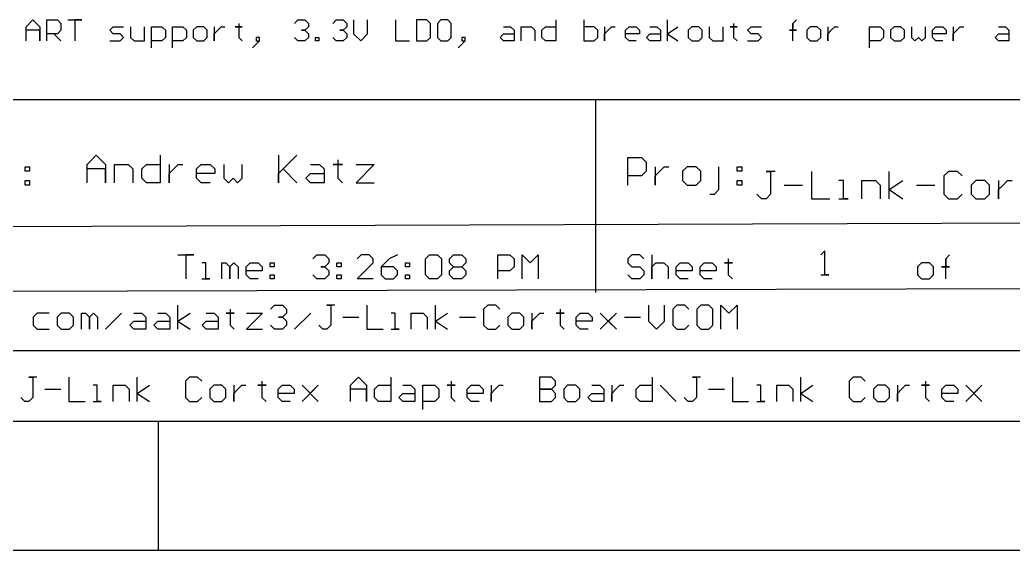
# Model space of a CAD drawing. Header units: millimetres. Extents: x -1.9 to 9.1, y -3.1 to 5.4.
# Drawn here: x 6.116 to 7.66, y -3.06 to -2.237 of the extents above; entities that cross this region are included whole.
import ezdxf

# ---------------------------------------------------------------- set-up
doc = ezdxf.new("R2010")
doc.units = ezdxf.units.MM
doc.header["$MEASUREMENT"] = 0
doc.layers.add('Mechanical11', color=56, linetype='Continuous')

msp = doc.modelspace()

# ---------------------------------------------------------------- linework, layer by layer
at = {"layer": 'Mechanical11'}
for p, q in [((6.1255, -2.2475), (6.1363, -2.2367)), ((6.1363, -2.2367), (6.1472, -2.2475)), ((6.158, -2.2692), (6.158, -2.2367)), ((6.158, -2.2367), (6.1743, -2.2367)), ((6.1743, -2.2367), (6.1797, -2.2421)), ((6.1905, -2.2367), (6.2122, -2.2367)), ((6.2122, -2.2367), (6.2013, -2.2367)), ((6.2013, -2.2367), (6.2013, -2.2692)), ((6.5426, -2.2421), (6.5481, -2.2367)), ((6.5481, -2.2367), (6.5589, -2.2367)), ((6.5589, -2.2367), (6.5643, -2.2421)), ((6.6022, -2.2421), (6.6077, -2.2367)), ((6.6077, -2.2367), (6.6185, -2.2367)), ((6.6185, -2.2367), (6.6239, -2.2421)), ((6.6347, -2.2367), (6.6347, -2.2584)), ((6.6564, -2.2584), (6.6564, -2.2367)), ((6.6998, -2.2367), (6.6998, -2.2692)), ((6.7323, -2.2367), (6.7323, -2.2692)), ((6.7485, -2.2367), (6.7323, -2.2367)), ((6.7539, -2.2421), (6.7485, -2.2367)), ((6.7702, -2.2367), (6.7648, -2.2421)), ((6.781, -2.2367), (6.7702, -2.2367)), ((6.7864, -2.2421), (6.781, -2.2367)), ((6.949, -2.2367), (6.949, -2.2692)), ((6.9923, -2.2367), (6.9923, -2.2692)), ((7.1223, -2.2692), (7.1223, -2.2367)), ((7.3174, -2.2421), (7.3228, -2.2367)), ((6.1255, -2.2692), (6.1255, -2.2475)), ((6.1472, -2.2529), (6.1255, -2.2529)), ((6.1472, -2.2475), (6.1472, -2.2692)), ((6.1472, -2.2692), (6.1472, -2.2529)), ((6.1797, -2.2529), (6.1743, -2.2584)), ((6.1797, -2.2421), (6.1797, -2.2529)), ((6.2555, -2.2529), (6.2609, -2.2475)), ((6.2609, -2.2584), (6.2555, -2.2529)), ((6.2609, -2.2475), (6.2772, -2.2475)), ((6.288, -2.2475), (6.288, -2.2638)), ((6.3097, -2.2692), (6.3097, -2.2475)), ((6.3205, -2.28), (6.3205, -2.2475)), ((6.3205, -2.2475), (6.3368, -2.2475)), ((6.3368, -2.2475), (6.3422, -2.2529)), ((6.3422, -2.2529), (6.3422, -2.2638)), ((6.353, -2.28), (6.353, -2.2475)), ((6.353, -2.2475), (6.3693, -2.2475)), ((6.3693, -2.2475), (6.3747, -2.2529)), ((6.3747, -2.2529), (6.3747, -2.2638)), ((6.391, -2.2475), (6.3855, -2.2529)), ((6.3855, -2.2529), (6.3855, -2.2638)), ((6.4018, -2.2475), (6.391, -2.2475)), ((6.4072, -2.2529), (6.4018, -2.2475)), ((6.4072, -2.2638), (6.4072, -2.2529)), ((6.418, -2.2475), (6.418, -2.2692)), ((6.418, -2.2584), (6.4235, -2.2529)), ((6.4235, -2.2529), (6.4289, -2.2475)), ((6.4289, -2.2475), (6.4343, -2.2475)), ((6.456, -2.2475), (6.4505, -2.2475)), ((6.4505, -2.2475), (6.4614, -2.2475)), ((6.456, -2.2421), (6.456, -2.2475)), ((6.4614, -2.2475), (6.456, -2.2475)), ((6.456, -2.2475), (6.456, -2.2638)), ((6.5589, -2.2529), (6.5535, -2.2529)), ((6.5535, -2.2529), (6.5589, -2.2529)), ((6.5643, -2.2475), (6.5589, -2.2529)), ((6.5589, -2.2529), (6.5643, -2.2584)), ((6.5643, -2.2421), (6.5643, -2.2475)), ((6.6185, -2.2529), (6.6131, -2.2529)), ((6.6131, -2.2529), (6.6185, -2.2529)), ((6.6239, -2.2475), (6.6185, -2.2529)), ((6.6185, -2.2529), (6.6239, -2.2584)), ((6.6239, -2.2421), (6.6239, -2.2475)), ((6.7539, -2.2638), (6.7539, -2.2421)), ((6.7648, -2.2421), (6.7648, -2.2638)), ((6.7864, -2.2638), (6.7864, -2.2421)), ((6.8677, -2.2475), (6.8785, -2.2475)), ((6.8785, -2.2475), (6.884, -2.2529)), ((6.884, -2.2529), (6.884, -2.2692)), ((6.8948, -2.2692), (6.8948, -2.2475)), ((6.8948, -2.2475), (6.911, -2.2475)), ((6.911, -2.2475), (6.9165, -2.2529)), ((6.9165, -2.2529), (6.9165, -2.2692)), ((6.9273, -2.2529), (6.9327, -2.2475)), ((6.9273, -2.2638), (6.9273, -2.2529)), ((6.9327, -2.2475), (6.949, -2.2475)), ((7.0086, -2.2475), (6.9923, -2.2475)), ((7.014, -2.2529), (7.0086, -2.2475)), ((7.014, -2.2584), (7.014, -2.2529)), ((7.0248, -2.2475), (7.0248, -2.2692)), ((7.0248, -2.2584), (7.0302, -2.2529)), ((7.0302, -2.2529), (7.0356, -2.2475)), ((7.0356, -2.2475), (7.0411, -2.2475)), ((7.0573, -2.2529), (7.0627, -2.2475)), ((7.0573, -2.2638), (7.0573, -2.2529)), ((7.0627, -2.2475), (7.0736, -2.2475)), ((7.0736, -2.2475), (7.079, -2.2529)), ((7.079, -2.2529), (7.079, -2.2584)), ((7.0952, -2.2475), (7.1061, -2.2475)), ((7.1061, -2.2475), (7.1115, -2.2529)), ((7.1115, -2.2529), (7.1115, -2.2692)), ((7.1223, -2.2584), (7.1386, -2.2475)), ((7.1603, -2.2475), (7.1548, -2.2529)), ((7.1548, -2.2529), (7.1548, -2.2638)), ((7.1711, -2.2475), (7.1603, -2.2475)), ((7.1765, -2.2529), (7.1711, -2.2475)), ((7.1765, -2.2638), (7.1765, -2.2529)), ((7.1873, -2.2475), (7.1873, -2.2638)), ((7.209, -2.2692), (7.209, -2.2475)), ((7.2253, -2.2475), (7.2198, -2.2475)), ((7.2198, -2.2475), (7.2307, -2.2475)), ((7.2253, -2.2421), (7.2253, -2.2475)), ((7.2307, -2.2475), (7.2253, -2.2475)), ((7.2253, -2.2475), (7.2253, -2.2638)), ((7.2469, -2.2529), (7.2523, -2.2475)), ((7.2523, -2.2584), (7.2469, -2.2529)), ((7.2523, -2.2475), (7.2686, -2.2475)), ((7.3174, -2.2529), (7.3119, -2.2529)), ((7.3119, -2.2529), (7.3228, -2.2529)), ((7.3174, -2.2692), (7.3174, -2.2421)), ((7.3174, -2.2421), (7.3174, -2.2529)), ((7.3174, -2.2529), (7.3174, -2.2421)), ((7.3228, -2.2529), (7.3174, -2.2529)), ((7.3444, -2.2475), (7.339, -2.2529)), ((7.339, -2.2529), (7.339, -2.2638)), ((7.3553, -2.2475), (7.3444, -2.2475)), ((7.3607, -2.2529), (7.3553, -2.2475)), ((7.3607, -2.2638), (7.3607, -2.2529)), ((7.3715, -2.2475), (7.3715, -2.2692)), ((7.3715, -2.2584), (7.377, -2.2529)), ((7.377, -2.2529), (7.3824, -2.2475)), ((7.3824, -2.2475), (7.3878, -2.2475)), ((7.4365, -2.28), (7.4365, -2.2475)), ((7.4365, -2.2475), (7.4528, -2.2475)), ((7.4528, -2.2475), (7.4582, -2.2529)), ((7.4582, -2.2529), (7.4582, -2.2638)), ((7.4745, -2.2475), (7.4691, -2.2529)), ((7.4691, -2.2529), (7.4691, -2.2638)), ((7.4853, -2.2475), (7.4745, -2.2475)), ((7.4907, -2.2529), (7.4853, -2.2475)), ((7.4907, -2.2638), (7.4907, -2.2529)), ((7.5016, -2.2475), (7.5016, -2.2638)), ((7.5232, -2.2638), (7.5232, -2.2475)), ((7.5341, -2.2529), (7.5395, -2.2475)), ((7.5341, -2.2638), (7.5341, -2.2529)), ((7.5395, -2.2475), (7.5503, -2.2475)), ((7.5503, -2.2475), (7.5557, -2.2529)), ((7.5557, -2.2529), (7.5557, -2.2584)), ((7.5666, -2.2475), (7.5666, -2.2692)), ((7.5666, -2.2584), (7.572, -2.2529)), ((7.572, -2.2529), (7.5774, -2.2475)), ((7.5774, -2.2475), (7.5828, -2.2475)), ((7.637, -2.2475), (7.6478, -2.2475)), ((7.6478, -2.2475), (7.6532, -2.2529)), ((7.6532, -2.2529), (7.6532, -2.2692)), ((6.1743, -2.2584), (6.158, -2.2584)), ((6.1688, -2.2584), (6.1797, -2.2692)), ((6.2555, -2.2692), (6.2718, -2.2692)), ((6.2718, -2.2584), (6.2609, -2.2584)), ((6.2772, -2.2638), (6.2718, -2.2584)), ((6.2718, -2.2692), (6.2772, -2.2638)), ((6.288, -2.2638), (6.2934, -2.2692)), ((6.2934, -2.2692), (6.3097, -2.2692)), ((6.3368, -2.2692), (6.3205, -2.2692)), ((6.3422, -2.2638), (6.3368, -2.2692)), ((6.3693, -2.2692), (6.353, -2.2692)), ((6.3747, -2.2638), (6.3693, -2.2692)), ((6.3855, -2.2638), (6.391, -2.2692)), ((6.391, -2.2692), (6.4018, -2.2692)), ((6.4018, -2.2692), (6.4072, -2.2638)), ((6.418, -2.2692), (6.418, -2.2584)), ((6.456, -2.2638), (6.4614, -2.2692)), ((6.4885, -2.2638), (6.4831, -2.2638)), ((6.4831, -2.2638), (6.4831, -2.2692)), ((6.4831, -2.2746), (6.4885, -2.2692)), ((6.4831, -2.2692), (6.4885, -2.2692)), ((6.4885, -2.2692), (6.4831, -2.2746)), ((6.4885, -2.2692), (6.4885, -2.2638)), ((6.5481, -2.2692), (6.5426, -2.2638)), ((6.5589, -2.2692), (6.5481, -2.2692)), ((6.5643, -2.2638), (6.5589, -2.2692)), ((6.5643, -2.2584), (6.5643, -2.2638)), ((6.5752, -2.2692), (6.5752, -2.2638)), ((6.5752, -2.2638), (6.5806, -2.2638)), ((6.5806, -2.2692), (6.5752, -2.2692)), ((6.5806, -2.2638), (6.5806, -2.2692)), ((6.6077, -2.2692), (6.6022, -2.2638)), ((6.6185, -2.2692), (6.6077, -2.2692)), ((6.6239, -2.2638), (6.6185, -2.2692)), ((6.6239, -2.2584), (6.6239, -2.2638)), ((6.6347, -2.2584), (6.6456, -2.2692)), ((6.6456, -2.2692), (6.6564, -2.2584)), ((6.6998, -2.2692), (6.7214, -2.2692)), ((6.7323, -2.2692), (6.7485, -2.2692)), ((6.7485, -2.2692), (6.7539, -2.2638)), ((6.7648, -2.2638), (6.7702, -2.2692)), ((6.7702, -2.2692), (6.781, -2.2692)), ((6.781, -2.2692), (6.7864, -2.2638)), ((6.8081, -2.2638), (6.8027, -2.2638)), ((6.8027, -2.2638), (6.8027, -2.2692)), ((6.8027, -2.2746), (6.8081, -2.2692)), ((6.8027, -2.2692), (6.8081, -2.2692)), ((6.8081, -2.2692), (6.8027, -2.2746)), ((6.8081, -2.2692), (6.8081, -2.2638)), ((6.8623, -2.2638), (6.8677, -2.2584)), ((6.8677, -2.2692), (6.8623, -2.2638)), ((6.8677, -2.2584), (6.884, -2.2584)), ((6.884, -2.2692), (6.8677, -2.2692)), ((6.9327, -2.2692), (6.9273, -2.2638)), ((6.949, -2.2692), (6.9327, -2.2692)), ((6.9923, -2.2692), (7.0086, -2.2692)), ((7.0086, -2.2692), (7.014, -2.2638)), ((7.014, -2.2638), (7.014, -2.2584)), ((7.0248, -2.2692), (7.0248, -2.2584)), ((7.079, -2.2584), (7.0573, -2.2584)), ((7.0627, -2.2692), (7.0573, -2.2638)), ((7.0736, -2.2692), (7.0627, -2.2692)), ((7.0898, -2.2638), (7.0952, -2.2584)), ((7.0952, -2.2692), (7.0898, -2.2638)), ((7.0952, -2.2584), (7.1115, -2.2584)), ((7.1115, -2.2692), (7.0952, -2.2692)), ((7.1223, -2.2584), (7.1386, -2.2692)), ((7.1548, -2.2638), (7.1603, -2.2692)), ((7.1603, -2.2692), (7.1711, -2.2692)), ((7.1711, -2.2692), (7.1765, -2.2638)), ((7.1873, -2.2638), (7.1928, -2.2692)), ((7.1928, -2.2692), (7.209, -2.2692)), ((7.2253, -2.2638), (7.2307, -2.2692)), ((7.2469, -2.2692), (7.2632, -2.2692)), ((7.2632, -2.2584), (7.2523, -2.2584)), ((7.2686, -2.2638), (7.2632, -2.2584)), ((7.2632, -2.2692), (7.2686, -2.2638)), ((7.339, -2.2638), (7.3444, -2.2692)), ((7.3444, -2.2692), (7.3553, -2.2692)), ((7.3553, -2.2692), (7.3607, -2.2638)), ((7.3715, -2.2692), (7.3715, -2.2584)), ((7.4528, -2.2692), (7.4365, -2.2692)), ((7.4582, -2.2638), (7.4528, -2.2692)), ((7.4691, -2.2638), (7.4745, -2.2692)), ((7.4745, -2.2692), (7.4853, -2.2692)), ((7.4853, -2.2692), (7.4907, -2.2638)), ((7.5016, -2.2638), (7.507, -2.2692)), ((7.507, -2.2692), (7.5124, -2.2638)), ((7.5124, -2.2638), (7.5178, -2.2692)), ((7.5178, -2.2692), (7.5232, -2.2638)), ((7.5557, -2.2584), (7.5341, -2.2584)), ((7.5395, -2.2692), (7.5341, -2.2638)), ((7.5503, -2.2692), (7.5395, -2.2692)), ((7.5666, -2.2692), (7.5666, -2.2584)), ((7.6316, -2.2638), (7.637, -2.2584)), ((7.637, -2.2692), (7.6316, -2.2638)), ((7.637, -2.2584), (7.6532, -2.2584)), ((7.6532, -2.2692), (7.637, -2.2692)), ((6.4831, -2.2746), (6.4776, -2.28)), ((6.8027, -2.2746), (6.7973, -2.28)), ((5.3111, -2.3601), (8.2114, -2.3601)), ((7.0112, -2.6602), (7.0112, -2.3601)), ((6.2205, -2.4612), (6.2347, -2.447)), ((6.2347, -2.447), (6.2488, -2.4612)), ((6.3339, -2.447), (6.3339, -2.4895)), ((6.518, -2.447), (6.518, -2.4895)), ((6.518, -2.4753), (6.5464, -2.447)), ((6.5464, -2.447), (6.5251, -2.4682)), ((6.6101, -2.4541), (6.6101, -2.4612)), ((7.0608, -2.4931), (7.0608, -2.4505)), ((7.0608, -2.4505), (7.082, -2.4505)), ((7.082, -2.4505), (7.0891, -2.4576)), ((6.124, -2.4647), (6.131, -2.4647)), ((6.124, -2.4718), (6.124, -2.4647)), ((6.131, -2.4647), (6.131, -2.4718)), ((6.2205, -2.4895), (6.2205, -2.4612)), ((6.2488, -2.4682), (6.2205, -2.4682)), ((6.2488, -2.4612), (6.2488, -2.4895)), ((6.2488, -2.4895), (6.2488, -2.4682)), ((6.263, -2.4895), (6.263, -2.4612)), ((6.263, -2.4612), (6.2843, -2.4612)), ((6.2843, -2.4612), (6.2913, -2.4682)), ((6.2913, -2.4682), (6.2913, -2.4895)), ((6.3055, -2.4682), (6.3126, -2.4612)), ((6.3055, -2.4824), (6.3055, -2.4682)), ((6.3126, -2.4612), (6.3339, -2.4612)), ((6.348, -2.4612), (6.348, -2.4895)), ((6.348, -2.4753), (6.3551, -2.4682)), ((6.3551, -2.4682), (6.3622, -2.4612)), ((6.3622, -2.4612), (6.3693, -2.4612)), ((6.3905, -2.4682), (6.3976, -2.4612)), ((6.3905, -2.4824), (6.3905, -2.4682)), ((6.3976, -2.4612), (6.4118, -2.4612)), ((6.4118, -2.4612), (6.4189, -2.4682)), ((6.4189, -2.4682), (6.4189, -2.4753)), ((6.433, -2.4612), (6.433, -2.4824)), ((6.4614, -2.4824), (6.4614, -2.4612)), ((6.5251, -2.4682), (6.5464, -2.4895)), ((6.5676, -2.4612), (6.5818, -2.4612)), ((6.5818, -2.4612), (6.5889, -2.4682)), ((6.5889, -2.4682), (6.5889, -2.4895)), ((6.6101, -2.4612), (6.6031, -2.4612)), ((6.6031, -2.4612), (6.6172, -2.4612)), ((6.6172, -2.4612), (6.6101, -2.4612)), ((6.6101, -2.4612), (6.6101, -2.4824)), ((6.6385, -2.4612), (6.6668, -2.4612)), ((6.6668, -2.4612), (6.6385, -2.4895)), ((7.0891, -2.4576), (7.0891, -2.4718)), ((7.1033, -2.4647), (7.1033, -2.4931)), ((7.1104, -2.4718), (7.1174, -2.4647)), ((7.1174, -2.4647), (7.1245, -2.4647)), ((7.1529, -2.4647), (7.1458, -2.4718)), ((7.167, -2.4647), (7.1529, -2.4647)), ((7.1741, -2.4718), (7.167, -2.4647)), ((7.2025, -2.5001), (7.2025, -2.4647)), ((7.2308, -2.4647), (7.2379, -2.4647)), ((7.2308, -2.4718), (7.2308, -2.4647)), ((7.2379, -2.4647), (7.2379, -2.4718)), ((6.131, -2.4718), (6.124, -2.4718)), ((6.3126, -2.4895), (6.3055, -2.4824)), ((6.348, -2.4895), (6.348, -2.4753)), ((6.4189, -2.4753), (6.3905, -2.4753)), ((6.3976, -2.4895), (6.3905, -2.4824)), ((6.433, -2.4824), (6.4401, -2.4895)), ((6.4401, -2.4895), (6.4472, -2.4824)), ((6.4472, -2.4824), (6.4543, -2.4895)), ((6.4543, -2.4895), (6.4614, -2.4824)), ((6.518, -2.4895), (6.518, -2.4753)), ((6.5606, -2.4824), (6.5676, -2.4753)), ((6.5676, -2.4895), (6.5606, -2.4824)), ((6.5676, -2.4753), (6.5889, -2.4753)), ((6.6101, -2.4824), (6.6172, -2.4895)), ((7.082, -2.4789), (7.0608, -2.4789)), ((7.0891, -2.4718), (7.082, -2.4789)), ((7.1033, -2.4789), (7.1104, -2.4718)), ((7.1033, -2.4931), (7.1033, -2.4789)), ((7.1458, -2.4718), (7.1458, -2.486)), ((7.1741, -2.486), (7.1741, -2.4718)), ((7.2379, -2.4718), (7.2308, -2.4718)), ((7.2898, -2.472), (7.2757, -2.472)), ((7.2757, -2.472), (7.2828, -2.472)), ((7.2828, -2.472), (7.2828, -2.5074)), ((7.3465, -2.472), (7.3465, -2.5145)), ((7.467, -2.5145), (7.467, -2.472)), ((7.559, -2.472), (7.552, -2.4791)), ((7.552, -2.4791), (7.552, -2.5074)), ((7.5732, -2.472), (7.559, -2.472)), ((7.5803, -2.4791), (7.5732, -2.472)), ((6.124, -2.486), (6.131, -2.486)), ((6.124, -2.4931), (6.124, -2.486)), ((6.131, -2.4931), (6.124, -2.4931)), ((6.131, -2.486), (6.131, -2.4931)), ((6.3339, -2.4895), (6.3126, -2.4895)), ((6.4118, -2.4895), (6.3976, -2.4895)), ((6.5889, -2.4895), (6.5676, -2.4895)), ((6.6385, -2.4895), (6.6668, -2.4895)), ((7.1458, -2.486), (7.1529, -2.4931)), ((7.1529, -2.4931), (7.167, -2.4931)), ((7.167, -2.4931), (7.1741, -2.486)), ((7.1954, -2.5072), (7.2025, -2.5001)), ((7.2308, -2.486), (7.2379, -2.486)), ((7.2308, -2.4931), (7.2308, -2.486)), ((7.2379, -2.4931), (7.2308, -2.4931)), ((7.2379, -2.486), (7.2379, -2.4931)), ((7.304, -2.4932), (7.3323, -2.4932)), ((7.3961, -2.4862), (7.389, -2.4862)), ((7.3961, -2.5145), (7.3961, -2.4862)), ((7.4244, -2.5145), (7.4244, -2.4862)), ((7.4244, -2.4862), (7.4457, -2.4862)), ((7.4457, -2.4862), (7.4528, -2.4932)), ((7.4528, -2.4932), (7.4528, -2.5145)), ((7.467, -2.5003), (7.4882, -2.4862)), ((7.467, -2.5003), (7.4882, -2.5145)), ((7.5095, -2.4932), (7.5378, -2.4932)), ((7.6016, -2.4862), (7.5945, -2.4932)), ((7.5945, -2.4932), (7.5945, -2.5074)), ((7.6157, -2.4862), (7.6016, -2.4862)), ((7.6228, -2.4932), (7.6157, -2.4862)), ((7.6228, -2.5074), (7.6228, -2.4932)), ((7.637, -2.4862), (7.637, -2.5145)), ((7.637, -2.5003), (7.6441, -2.4932)), ((7.637, -2.5145), (7.637, -2.5003)), ((7.6441, -2.4932), (7.6511, -2.4862)), ((7.6511, -2.4862), (7.6582, -2.4862)), ((7.1883, -2.5072), (7.1954, -2.5072)), ((7.2686, -2.5145), (7.2615, -2.5074)), ((7.2757, -2.5145), (7.2686, -2.5145)), ((7.2828, -2.5074), (7.2757, -2.5145)), ((7.3465, -2.5145), (7.3749, -2.5145)), ((7.389, -2.5145), (7.4032, -2.5145)), ((7.4032, -2.5145), (7.3961, -2.5145)), ((7.552, -2.5074), (7.559, -2.5145)), ((7.559, -2.5145), (7.5732, -2.5145)), ((7.5732, -2.5145), (7.5803, -2.5074)), ((7.5945, -2.5074), (7.6016, -2.5145)), ((7.6016, -2.5145), (7.6157, -2.5145)), ((7.6157, -2.5145), (7.6228, -2.5074)), ((5.3111, -2.5602), (8.2114, -2.5502)), ((6.3612, -2.6015), (6.3862, -2.6015)), ((6.3862, -2.6015), (6.3737, -2.6015)), ((6.3737, -2.6015), (6.3737, -2.639)), ((6.5713, -2.6077), (6.5776, -2.6015)), ((6.5776, -2.6015), (6.5901, -2.6015)), ((6.5901, -2.6015), (6.5963, -2.6077)), ((6.5963, -2.6077), (6.5963, -2.614)), ((6.6463, -2.6015), (6.6401, -2.6077)), ((6.6589, -2.6015), (6.6463, -2.6015)), ((6.6651, -2.6077), (6.6589, -2.6015)), ((6.6651, -2.614), (6.6651, -2.6077)), ((6.6901, -2.6077), (6.6776, -2.6202)), ((6.7026, -2.6015), (6.6901, -2.6077)), ((6.7464, -2.6077), (6.7526, -2.6015)), ((6.7464, -2.6327), (6.7464, -2.6077)), ((6.7526, -2.6015), (6.7651, -2.6015)), ((6.7651, -2.6015), (6.7714, -2.6077)), ((6.7714, -2.6077), (6.7714, -2.6327)), ((6.7839, -2.6077), (6.7901, -2.6015)), ((6.7839, -2.614), (6.7839, -2.6077)), ((6.7901, -2.6015), (6.8026, -2.6015)), ((6.8026, -2.6015), (6.8089, -2.6077)), ((6.8089, -2.6077), (6.8089, -2.614)), ((6.8589, -2.639), (6.8589, -2.6015)), ((6.8589, -2.6015), (6.8776, -2.6015)), ((6.8776, -2.6015), (6.8839, -2.6077)), ((6.8839, -2.6077), (6.8839, -2.6202)), ((6.8964, -2.639), (6.8964, -2.6015)), ((6.8964, -2.6015), (6.9089, -2.614)), ((6.9089, -2.614), (6.9214, -2.6015)), ((6.9214, -2.6015), (6.9214, -2.639)), ((7.067, -2.6015), (7.0608, -2.6077)), ((7.0608, -2.6077), (7.0608, -2.614)), ((7.0795, -2.6015), (7.067, -2.6015)), ((7.0858, -2.6077), (7.0795, -2.6015)), ((7.0983, -2.6015), (7.0983, -2.639)), ((7.217, -2.6077), (7.217, -2.614)), ((7.3672, -2.5952), (7.3609, -2.6015)), ((7.3672, -2.6327), (7.3672, -2.5952)), ((7.5548, -2.6077), (7.561, -2.6015)), ((7.5548, -2.639), (7.5548, -2.6077)), ((7.5548, -2.6077), (7.5548, -2.6202)), ((7.5548, -2.6202), (7.5548, -2.6077)), ((6.405, -2.614), (6.3987, -2.614)), ((6.405, -2.639), (6.405, -2.614)), ((6.43, -2.639), (6.43, -2.614)), ((6.43, -2.614), (6.4362, -2.614)), ((6.4362, -2.614), (6.4425, -2.6202)), ((6.4425, -2.6202), (6.4487, -2.614)), ((6.4425, -2.6202), (6.4425, -2.639)), ((6.4425, -2.639), (6.4425, -2.6202)), ((6.4487, -2.614), (6.455, -2.6202)), ((6.455, -2.6202), (6.455, -2.639)), ((6.4675, -2.6202), (6.4737, -2.614)), ((6.4675, -2.6327), (6.4675, -2.6202)), ((6.4737, -2.614), (6.4862, -2.614)), ((6.4862, -2.614), (6.4925, -2.6202)), ((6.4925, -2.6202), (6.4925, -2.6265)), ((6.505, -2.614), (6.5112, -2.614)), ((6.505, -2.6202), (6.505, -2.614)), ((6.5112, -2.6202), (6.505, -2.6202)), ((6.5112, -2.614), (6.5112, -2.6202)), ((6.5901, -2.6202), (6.5838, -2.6202)), ((6.5838, -2.6202), (6.5901, -2.6202)), ((6.5963, -2.614), (6.5901, -2.6202)), ((6.5901, -2.6202), (6.5963, -2.6265)), ((6.6088, -2.614), (6.6151, -2.614)), ((6.6088, -2.6202), (6.6088, -2.614)), ((6.6151, -2.6202), (6.6088, -2.6202)), ((6.6151, -2.614), (6.6151, -2.6202)), ((6.6401, -2.639), (6.6651, -2.614)), ((6.6776, -2.6202), (6.6776, -2.6327)), ((6.6964, -2.6202), (6.6776, -2.6202)), ((6.7026, -2.6265), (6.6964, -2.6202)), ((6.7151, -2.614), (6.7214, -2.614)), ((6.7151, -2.6202), (6.7151, -2.614)), ((6.7214, -2.6202), (6.7151, -2.6202)), ((6.7214, -2.614), (6.7214, -2.6202)), ((6.7901, -2.6202), (6.7839, -2.614)), ((6.7839, -2.6265), (6.7901, -2.6202)), ((6.7901, -2.6202), (6.8026, -2.6202)), ((6.8089, -2.614), (6.8026, -2.6202)), ((6.8026, -2.6202), (6.8089, -2.6265)), ((6.8839, -2.6202), (6.8776, -2.6265)), ((7.0608, -2.614), (7.067, -2.6202)), ((7.067, -2.6202), (7.0795, -2.6202)), ((7.0795, -2.6202), (7.0858, -2.6265)), ((7.0983, -2.6202), (7.1045, -2.614)), ((7.0983, -2.639), (7.0983, -2.6202)), ((7.1045, -2.614), (7.117, -2.614)), ((7.117, -2.614), (7.1233, -2.6202)), ((7.1233, -2.6202), (7.1233, -2.639)), ((7.1358, -2.6202), (7.142, -2.614)), ((7.1358, -2.6327), (7.1358, -2.6202)), ((7.142, -2.614), (7.1545, -2.614)), ((7.1545, -2.614), (7.1608, -2.6202)), ((7.1608, -2.6202), (7.1608, -2.6265)), ((7.1733, -2.6202), (7.1795, -2.614)), ((7.1733, -2.6327), (7.1733, -2.6202)), ((7.1795, -2.614), (7.192, -2.614)), ((7.192, -2.614), (7.1983, -2.6202)), ((7.1983, -2.6202), (7.1983, -2.6265)), ((7.217, -2.614), (7.2108, -2.614)), ((7.2108, -2.614), (7.2233, -2.614)), ((7.2233, -2.614), (7.217, -2.614)), ((7.217, -2.614), (7.217, -2.6327)), ((7.5173, -2.614), (7.511, -2.6202)), ((7.511, -2.6202), (7.511, -2.6327)), ((7.5298, -2.614), (7.5173, -2.614)), ((7.536, -2.6202), (7.5298, -2.614)), ((7.536, -2.6327), (7.536, -2.6202)), ((7.5548, -2.6202), (7.5485, -2.6202)), ((7.5485, -2.6202), (7.561, -2.6202)), ((7.561, -2.6202), (7.5548, -2.6202)), ((6.3987, -2.639), (6.4112, -2.639)), ((6.4112, -2.639), (6.405, -2.639)), ((6.4925, -2.6265), (6.4675, -2.6265)), ((6.4737, -2.639), (6.4675, -2.6327)), ((6.4862, -2.639), (6.4737, -2.639)), ((6.505, -2.6327), (6.5112, -2.6327)), ((6.505, -2.639), (6.505, -2.6327)), ((6.5112, -2.639), (6.505, -2.639)), ((6.5112, -2.6327), (6.5112, -2.639)), ((6.5776, -2.639), (6.5713, -2.6327)), ((6.5901, -2.639), (6.5776, -2.639)), ((6.5963, -2.6327), (6.5901, -2.639)), ((6.5963, -2.6265), (6.5963, -2.6327)), ((6.6088, -2.6327), (6.6151, -2.6327)), ((6.6088, -2.639), (6.6088, -2.6327)), ((6.6151, -2.639), (6.6088, -2.639)), ((6.6151, -2.6327), (6.6151, -2.639)), ((6.6651, -2.639), (6.6401, -2.639)), ((6.6776, -2.6327), (6.6839, -2.639)), ((6.6839, -2.639), (6.6964, -2.639)), ((6.6964, -2.639), (6.7026, -2.6327)), ((6.7026, -2.6327), (6.7026, -2.6265)), ((6.7151, -2.6327), (6.7214, -2.6327)), ((6.7151, -2.639), (6.7151, -2.6327)), ((6.7214, -2.639), (6.7151, -2.639)), ((6.7214, -2.6327), (6.7214, -2.639)), ((6.7526, -2.639), (6.7464, -2.6327)), ((6.7651, -2.639), (6.7526, -2.639)), ((6.7714, -2.6327), (6.7651, -2.639)), ((6.7839, -2.6327), (6.7839, -2.6265)), ((6.7901, -2.639), (6.7839, -2.6327)), ((6.8026, -2.639), (6.7901, -2.639)), ((6.8089, -2.6327), (6.8026, -2.639)), ((6.8089, -2.6265), (6.8089, -2.6327)), ((6.8776, -2.6265), (6.8589, -2.6265)), ((7.067, -2.639), (7.0608, -2.6327)), ((7.0795, -2.639), (7.067, -2.639)), ((7.0858, -2.6327), (7.0795, -2.639)), ((7.0858, -2.6265), (7.0858, -2.6327)), ((7.1608, -2.6265), (7.1358, -2.6265)), ((7.142, -2.639), (7.1358, -2.6327)), ((7.1545, -2.639), (7.142, -2.639)), ((7.1983, -2.6265), (7.1733, -2.6265)), ((7.1795, -2.639), (7.1733, -2.6327)), ((7.192, -2.639), (7.1795, -2.639)), ((7.217, -2.6327), (7.2233, -2.639)), ((7.3609, -2.6327), (7.3734, -2.6327)), ((7.3734, -2.6327), (7.3672, -2.6327)), ((7.511, -2.6327), (7.5173, -2.639)), ((7.5173, -2.639), (7.5298, -2.639)), ((7.5298, -2.639), (7.536, -2.6327)), ((5.3111, -2.6602), (8.8813, -2.6502)), ((6.3616, -2.717), (6.3616, -2.6795)), ((6.4429, -2.6857), (6.4429, -2.692)), ((6.5054, -2.6857), (6.5117, -2.6795)), ((6.5117, -2.6795), (6.5242, -2.6795)), ((6.5242, -2.6795), (6.5304, -2.6857)), ((6.5304, -2.6857), (6.5304, -2.692)), ((6.6054, -2.6795), (6.5929, -2.6795)), ((6.5929, -2.6795), (6.5992, -2.6795)), ((6.5992, -2.6795), (6.5992, -2.7107)), ((6.6554, -2.6795), (6.6554, -2.717)), ((6.7617, -2.717), (6.7617, -2.6795)), ((6.843, -2.6795), (6.8367, -2.6857)), ((6.8367, -2.6857), (6.8367, -2.7107)), ((6.8555, -2.6795), (6.843, -2.6795)), ((6.8617, -2.6857), (6.8555, -2.6795)), ((6.9555, -2.6857), (6.9555, -2.692)), ((7.093, -2.6795), (7.093, -2.7045)), ((7.118, -2.7045), (7.118, -2.6795)), ((7.1368, -2.6795), (7.1305, -2.6857)), ((7.1305, -2.6857), (7.1305, -2.7107)), ((7.1493, -2.6795), (7.1368, -2.6795)), ((7.1555, -2.6857), (7.1493, -2.6795)), ((7.1743, -2.6795), (7.168, -2.6857)), ((7.168, -2.6857), (7.168, -2.7107)), ((7.1868, -2.6795), (7.1743, -2.6795)), ((7.193, -2.6857), (7.1868, -2.6795)), ((7.193, -2.7107), (7.193, -2.6857)), ((7.2055, -2.717), (7.2055, -2.6795)), ((7.2055, -2.6795), (7.218, -2.692)), ((7.218, -2.692), (7.2305, -2.6795)), ((7.2305, -2.6795), (7.2305, -2.717)), ((6.1428, -2.692), (6.1366, -2.6982)), ((6.1366, -2.6982), (6.1366, -2.7107)), ((6.1616, -2.692), (6.1428, -2.692)), ((6.1803, -2.692), (6.1741, -2.6982)), ((6.1741, -2.6982), (6.1741, -2.7107)), ((6.1928, -2.692), (6.1803, -2.692)), ((6.1991, -2.6982), (6.1928, -2.692)), ((6.1991, -2.7107), (6.1991, -2.6982)), ((6.2116, -2.717), (6.2116, -2.692)), ((6.2116, -2.692), (6.2179, -2.692)), ((6.2179, -2.692), (6.2241, -2.6982)), ((6.2241, -2.6982), (6.2304, -2.692)), ((6.2241, -2.6982), (6.2241, -2.717)), ((6.2241, -2.717), (6.2241, -2.6982)), ((6.2304, -2.692), (6.2366, -2.6982)), ((6.2366, -2.6982), (6.2366, -2.717)), ((6.2491, -2.717), (6.2741, -2.692)), ((6.2929, -2.692), (6.3054, -2.692)), ((6.3054, -2.692), (6.3116, -2.6982)), ((6.3116, -2.6982), (6.3116, -2.717)), ((6.3304, -2.692), (6.3429, -2.692)), ((6.3429, -2.692), (6.3491, -2.6982)), ((6.3491, -2.6982), (6.3491, -2.717)), ((6.3616, -2.7045), (6.3804, -2.692)), ((6.4054, -2.692), (6.4179, -2.692)), ((6.4179, -2.692), (6.4241, -2.6982)), ((6.4241, -2.6982), (6.4241, -2.717)), ((6.4429, -2.692), (6.4366, -2.692)), ((6.4366, -2.692), (6.4491, -2.692)), ((6.4491, -2.692), (6.4429, -2.692)), ((6.4429, -2.692), (6.4429, -2.7107)), ((6.4679, -2.692), (6.4929, -2.692)), ((6.4929, -2.692), (6.4679, -2.717)), ((6.5242, -2.6982), (6.5179, -2.6982)), ((6.5179, -2.6982), (6.5242, -2.6982)), ((6.5304, -2.692), (6.5242, -2.6982)), ((6.5242, -2.6982), (6.5304, -2.7045)), ((6.5429, -2.717), (6.5679, -2.692)), ((6.6179, -2.6982), (6.6429, -2.6982)), ((6.6992, -2.692), (6.6929, -2.692)), ((6.6992, -2.717), (6.6992, -2.692)), ((6.7242, -2.717), (6.7242, -2.692)), ((6.7242, -2.692), (6.7429, -2.692)), ((6.7429, -2.692), (6.7492, -2.6982)), ((6.7492, -2.6982), (6.7492, -2.717)), ((6.7617, -2.7045), (6.7804, -2.692)), ((6.7992, -2.6982), (6.8242, -2.6982)), ((6.8805, -2.692), (6.8742, -2.6982)), ((6.8742, -2.6982), (6.8742, -2.7107)), ((6.893, -2.692), (6.8805, -2.692)), ((6.8992, -2.6982), (6.893, -2.692)), ((6.8992, -2.7107), (6.8992, -2.6982)), ((6.9117, -2.692), (6.9117, -2.717)), ((6.9117, -2.7045), (6.918, -2.6982)), ((6.918, -2.6982), (6.9242, -2.692)), ((6.9242, -2.692), (6.9305, -2.692)), ((6.9555, -2.692), (6.9492, -2.692)), ((6.9492, -2.692), (6.9617, -2.692)), ((6.9617, -2.692), (6.9555, -2.692)), ((6.9555, -2.692), (6.9555, -2.7107)), ((6.9805, -2.6982), (6.9867, -2.692)), ((6.9805, -2.7107), (6.9805, -2.6982)), ((6.9867, -2.692), (6.9992, -2.692)), ((6.9992, -2.692), (7.0055, -2.6982)), ((7.0055, -2.6982), (7.0055, -2.7045)), ((7.018, -2.692), (7.043, -2.717)), ((7.043, -2.692), (7.018, -2.717)), ((7.0305, -2.7045), (7.043, -2.692)), ((7.0555, -2.6982), (7.0805, -2.6982)), ((6.1366, -2.7107), (6.1428, -2.717)), ((6.1741, -2.7107), (6.1803, -2.717)), ((6.1928, -2.717), (6.1991, -2.7107)), ((6.2866, -2.7107), (6.2929, -2.7045)), ((6.2929, -2.717), (6.2866, -2.7107)), ((6.2929, -2.7045), (6.3116, -2.7045)), ((6.3241, -2.7107), (6.3304, -2.7045)), ((6.3304, -2.717), (6.3241, -2.7107)), ((6.3304, -2.7045), (6.3491, -2.7045)), ((6.3616, -2.7045), (6.3804, -2.717)), ((6.3991, -2.7107), (6.4054, -2.7045)), ((6.4054, -2.717), (6.3991, -2.7107)), ((6.4054, -2.7045), (6.4241, -2.7045)), ((6.4429, -2.7107), (6.4491, -2.717)), ((6.5117, -2.717), (6.5054, -2.7107)), ((6.5304, -2.7107), (6.5242, -2.717)), ((6.5304, -2.7045), (6.5304, -2.7107)), ((6.5867, -2.717), (6.5804, -2.7107)), ((6.5992, -2.7107), (6.5929, -2.717)), ((6.7617, -2.7045), (6.7804, -2.717)), ((6.8367, -2.7107), (6.843, -2.717)), ((6.8555, -2.717), (6.8617, -2.7107)), ((6.8742, -2.7107), (6.8805, -2.717)), ((6.893, -2.717), (6.8992, -2.7107)), ((6.9117, -2.717), (6.9117, -2.7045)), ((6.9555, -2.7107), (6.9617, -2.717)), ((7.0055, -2.7045), (6.9805, -2.7045)), ((6.9867, -2.717), (6.9805, -2.7107)), ((7.043, -2.717), (7.0305, -2.7045)), ((7.093, -2.7045), (7.1055, -2.717)), ((7.1055, -2.717), (7.118, -2.7045)), ((7.1305, -2.7107), (7.1368, -2.717)), ((7.1493, -2.717), (7.1555, -2.7107)), ((7.168, -2.7107), (7.1743, -2.717)), ((7.1868, -2.717), (7.193, -2.7107)), ((6.1428, -2.717), (6.1616, -2.717)), ((6.1803, -2.717), (6.1928, -2.717)), ((6.3116, -2.717), (6.2929, -2.717)), ((6.3491, -2.717), (6.3304, -2.717)), ((6.4241, -2.717), (6.4054, -2.717)), ((6.4679, -2.717), (6.4929, -2.717)), ((6.5242, -2.717), (6.5117, -2.717)), ((6.5929, -2.717), (6.5867, -2.717)), ((6.6554, -2.717), (6.6804, -2.717)), ((6.6929, -2.717), (6.7054, -2.717)), ((6.7054, -2.717), (6.6992, -2.717)), ((6.843, -2.717), (6.8555, -2.717)), ((6.8805, -2.717), (6.893, -2.717)), ((6.9992, -2.717), (6.9867, -2.717)), ((7.1368, -2.717), (7.1493, -2.717)), ((7.1743, -2.717), (7.1868, -2.717)), ((5.3111, -2.7498), (8.8813, -2.7498)), ((6.1422, -2.7915), (6.1297, -2.7915)), ((6.1297, -2.7915), (6.1359, -2.7915)), ((6.1359, -2.7915), (6.1359, -2.8228)), ((6.1922, -2.7915), (6.1922, -2.8291)), ((6.2984, -2.8291), (6.2984, -2.7915)), ((6.3797, -2.7915), (6.3735, -2.7978)), ((6.3922, -2.7915), (6.3797, -2.7915)), ((6.3985, -2.7978), (6.3922, -2.7915)), ((6.6297, -2.804), (6.6422, -2.7915)), ((6.6422, -2.7915), (6.6548, -2.804)), ((6.6923, -2.7915), (6.6923, -2.8291)), ((6.9235, -2.7915), (6.9235, -2.8291)), ((6.9423, -2.7915), (6.9235, -2.7915)), ((6.9486, -2.7978), (6.9423, -2.7915)), ((7.0986, -2.7915), (7.0986, -2.8291)), ((7.1736, -2.7915), (7.1611, -2.7915)), ((7.1611, -2.7915), (7.1673, -2.7915)), ((7.1673, -2.7915), (7.1673, -2.8228)), ((7.2236, -2.7915), (7.2236, -2.8291)), ((7.3299, -2.8291), (7.3299, -2.7915)), ((7.4111, -2.7915), (7.4049, -2.7978)), ((7.4236, -2.7915), (7.4111, -2.7915)), ((7.4299, -2.7978), (7.4236, -2.7915)), ((6.2359, -2.804), (6.2297, -2.804)), ((6.2359, -2.8291), (6.2359, -2.804)), ((6.2609, -2.8291), (6.2609, -2.804)), ((6.2609, -2.804), (6.2797, -2.804)), ((6.2797, -2.804), (6.2859, -2.8103)), ((6.2984, -2.8166), (6.3172, -2.804)), ((6.3735, -2.7978), (6.3735, -2.8228)), ((6.4172, -2.804), (6.411, -2.8103)), ((6.4297, -2.804), (6.4172, -2.804)), ((6.436, -2.8103), (6.4297, -2.804)), ((6.4485, -2.804), (6.4485, -2.8291)), ((6.4547, -2.8103), (6.461, -2.804)), ((6.461, -2.804), (6.4672, -2.804)), ((6.4922, -2.804), (6.486, -2.804)), ((6.486, -2.804), (6.4985, -2.804)), ((6.4922, -2.7978), (6.4922, -2.804)), ((6.4985, -2.804), (6.4922, -2.804)), ((6.4922, -2.804), (6.4922, -2.8228)), ((6.5172, -2.8103), (6.5235, -2.804)), ((6.5235, -2.804), (6.536, -2.804)), ((6.536, -2.804), (6.5422, -2.8103)), ((6.5547, -2.804), (6.5797, -2.8291)), ((6.5797, -2.804), (6.5547, -2.8291)), ((6.5672, -2.8166), (6.5797, -2.804)), ((6.6297, -2.8291), (6.6297, -2.804)), ((6.6548, -2.804), (6.6548, -2.8291)), ((6.6673, -2.8103), (6.6735, -2.804)), ((6.6735, -2.804), (6.6923, -2.804)), ((6.711, -2.804), (6.7235, -2.804)), ((6.7235, -2.804), (6.7298, -2.8103)), ((6.7423, -2.8416), (6.7423, -2.804)), ((6.7423, -2.804), (6.761, -2.804)), ((6.761, -2.804), (6.7673, -2.8103)), ((6.786, -2.804), (6.7798, -2.804)), ((6.7798, -2.804), (6.7923, -2.804)), ((6.786, -2.7978), (6.786, -2.804)), ((6.7923, -2.804), (6.786, -2.804)), ((6.786, -2.804), (6.786, -2.8228)), ((6.811, -2.8103), (6.8173, -2.804)), ((6.8173, -2.804), (6.8298, -2.804)), ((6.8298, -2.804), (6.836, -2.8103)), ((6.8485, -2.804), (6.8485, -2.8291)), ((6.8548, -2.8103), (6.861, -2.804)), ((6.861, -2.804), (6.8673, -2.804)), ((6.9423, -2.8103), (6.9486, -2.804)), ((6.9486, -2.804), (6.9486, -2.7978)), ((6.9673, -2.804), (6.9611, -2.8103)), ((6.9798, -2.804), (6.9673, -2.804)), ((6.9861, -2.8103), (6.9798, -2.804)), ((7.0048, -2.804), (7.0173, -2.804)), ((7.0173, -2.804), (7.0236, -2.8103)), ((7.0361, -2.804), (7.0361, -2.8291)), ((7.0423, -2.8103), (7.0486, -2.804)), ((7.0486, -2.804), (7.0548, -2.804)), ((7.0736, -2.8103), (7.0798, -2.804)), ((7.0798, -2.804), (7.0986, -2.804)), ((7.1361, -2.8291), (7.1111, -2.804)), ((7.2674, -2.804), (7.2611, -2.804)), ((7.2674, -2.8291), (7.2674, -2.804)), ((7.2924, -2.8291), (7.2924, -2.804)), ((7.2924, -2.804), (7.3111, -2.804)), ((7.3111, -2.804), (7.3174, -2.8103)), ((7.3299, -2.8166), (7.3486, -2.804)), ((7.4049, -2.7978), (7.4049, -2.8228)), ((7.4486, -2.804), (7.4424, -2.8103)), ((7.4611, -2.804), (7.4486, -2.804)), ((7.4674, -2.8103), (7.4611, -2.804)), ((7.4799, -2.804), (7.4799, -2.8291)), ((7.4861, -2.8103), (7.4924, -2.804)), ((7.4924, -2.804), (7.4986, -2.804)), ((7.5236, -2.804), (7.5174, -2.804)), ((7.5174, -2.804), (7.5299, -2.804)), ((7.5236, -2.7978), (7.5236, -2.804)), ((7.5299, -2.804), (7.5236, -2.804)), ((7.5236, -2.804), (7.5236, -2.8228)), ((7.5487, -2.8103), (7.5549, -2.804)), ((7.5549, -2.804), (7.5674, -2.804)), ((7.5674, -2.804), (7.5737, -2.8103)), ((7.5862, -2.804), (7.6112, -2.8291)), ((7.6112, -2.804), (7.5862, -2.8291)), ((7.5987, -2.8166), (7.6112, -2.804)), ((6.1234, -2.8291), (6.1172, -2.8228)), ((6.1359, -2.8228), (6.1297, -2.8291)), ((6.1547, -2.8103), (6.1797, -2.8103)), ((6.2859, -2.8103), (6.2859, -2.8291)), ((6.2984, -2.8166), (6.3172, -2.8291)), ((6.3735, -2.8228), (6.3797, -2.8291)), ((6.3922, -2.8291), (6.3985, -2.8228)), ((6.411, -2.8103), (6.411, -2.8228)), ((6.411, -2.8228), (6.4172, -2.8291)), ((6.4297, -2.8291), (6.436, -2.8228)), ((6.436, -2.8228), (6.436, -2.8103)), ((6.4485, -2.8166), (6.4547, -2.8103)), ((6.4485, -2.8291), (6.4485, -2.8166)), ((6.4922, -2.8228), (6.4985, -2.8291)), ((6.5172, -2.8228), (6.5172, -2.8103)), ((6.5422, -2.8166), (6.5172, -2.8166)), ((6.5235, -2.8291), (6.5172, -2.8228)), ((6.5422, -2.8103), (6.5422, -2.8166)), ((6.5797, -2.8291), (6.5672, -2.8166)), ((6.6548, -2.8103), (6.6297, -2.8103)), ((6.6548, -2.8291), (6.6548, -2.8103)), ((6.6673, -2.8228), (6.6673, -2.8103)), ((6.6735, -2.8291), (6.6673, -2.8228)), ((6.7048, -2.8228), (6.711, -2.8166)), ((6.711, -2.8291), (6.7048, -2.8228)), ((6.711, -2.8166), (6.7298, -2.8166)), ((6.7298, -2.8103), (6.7298, -2.8291)), ((6.7673, -2.8228), (6.761, -2.8291)), ((6.7673, -2.8103), (6.7673, -2.8228)), ((6.786, -2.8228), (6.7923, -2.8291)), ((6.811, -2.8228), (6.811, -2.8103)), ((6.836, -2.8166), (6.811, -2.8166)), ((6.8173, -2.8291), (6.811, -2.8228)), ((6.836, -2.8103), (6.836, -2.8166)), ((6.8485, -2.8166), (6.8548, -2.8103)), ((6.8485, -2.8291), (6.8485, -2.8166)), ((6.9423, -2.8103), (6.9235, -2.8103)), ((6.9235, -2.8103), (6.9423, -2.8103)), ((6.9486, -2.8166), (6.9423, -2.8103)), ((6.9423, -2.8291), (6.9486, -2.8228)), ((6.9486, -2.8228), (6.9486, -2.8166)), ((6.9611, -2.8103), (6.9611, -2.8228)), ((6.9611, -2.8228), (6.9673, -2.8291)), ((6.9798, -2.8291), (6.9861, -2.8228)), ((6.9861, -2.8228), (6.9861, -2.8103)), ((6.9986, -2.8228), (7.0048, -2.8166)), ((7.0048, -2.8291), (6.9986, -2.8228)), ((7.0048, -2.8166), (7.0236, -2.8166)), ((7.0236, -2.8103), (7.0236, -2.8291)), ((7.0361, -2.8166), (7.0423, -2.8103)), ((7.0361, -2.8291), (7.0361, -2.8166)), ((7.0736, -2.8228), (7.0736, -2.8103)), ((7.0798, -2.8291), (7.0736, -2.8228)), ((7.1548, -2.8291), (7.1486, -2.8228)), ((7.1673, -2.8228), (7.1611, -2.8291)), ((7.1861, -2.8103), (7.2111, -2.8103)), ((7.3174, -2.8103), (7.3174, -2.8291)), ((7.3299, -2.8166), (7.3486, -2.8291)), ((7.4049, -2.8228), (7.4111, -2.8291)), ((7.4236, -2.8291), (7.4299, -2.8228)), ((7.4424, -2.8103), (7.4424, -2.8228)), ((7.4424, -2.8228), (7.4486, -2.8291)), ((7.4611, -2.8291), (7.4674, -2.8228)), ((7.4674, -2.8228), (7.4674, -2.8103)), ((7.4799, -2.8166), (7.4861, -2.8103)), ((7.4799, -2.8291), (7.4799, -2.8166)), ((7.5236, -2.8228), (7.5299, -2.8291)), ((7.5487, -2.8228), (7.5487, -2.8103)), ((7.5737, -2.8166), (7.5487, -2.8166)), ((7.5549, -2.8291), (7.5487, -2.8228)), ((7.5737, -2.8103), (7.5737, -2.8166)), ((7.6112, -2.8291), (7.5987, -2.8166)), ((6.1297, -2.8291), (6.1234, -2.8291)), ((6.1922, -2.8291), (6.2172, -2.8291)), ((6.2297, -2.8291), (6.2422, -2.8291)), ((6.2422, -2.8291), (6.2359, -2.8291)), ((6.3797, -2.8291), (6.3922, -2.8291)), ((6.4172, -2.8291), (6.4297, -2.8291)), ((6.536, -2.8291), (6.5235, -2.8291)), ((6.6923, -2.8291), (6.6735, -2.8291)), ((6.7298, -2.8291), (6.711, -2.8291)), ((6.761, -2.8291), (6.7423, -2.8291)), ((6.8298, -2.8291), (6.8173, -2.8291)), ((6.9235, -2.8291), (6.9423, -2.8291)), ((6.9673, -2.8291), (6.9798, -2.8291)), ((7.0236, -2.8291), (7.0048, -2.8291)), ((7.0986, -2.8291), (7.0798, -2.8291)), ((7.1611, -2.8291), (7.1548, -2.8291)), ((7.2236, -2.8291), (7.2486, -2.8291)), ((7.2611, -2.8291), (7.2736, -2.8291)), ((7.2736, -2.8291), (7.2674, -2.8291)), ((7.4111, -2.8291), (7.4236, -2.8291)), ((7.4486, -2.8291), (7.4611, -2.8291)), ((7.5674, -2.8291), (7.5549, -2.8291)), ((-1.7189, -2.8599), (8.8813, -2.8599)), ((-1.7189, -2.8599), (8.8813, -2.8599)), ((6.3312, -3.06), (6.3312, -2.8599)), ((-1.919, -3.06), (9.081, -3.06)), ((-1.919, -3.06), (9.081, -3.06))]:
    msp.add_line(p, q, dxfattribs=at)

doc.saveas('drawing.dxf')
